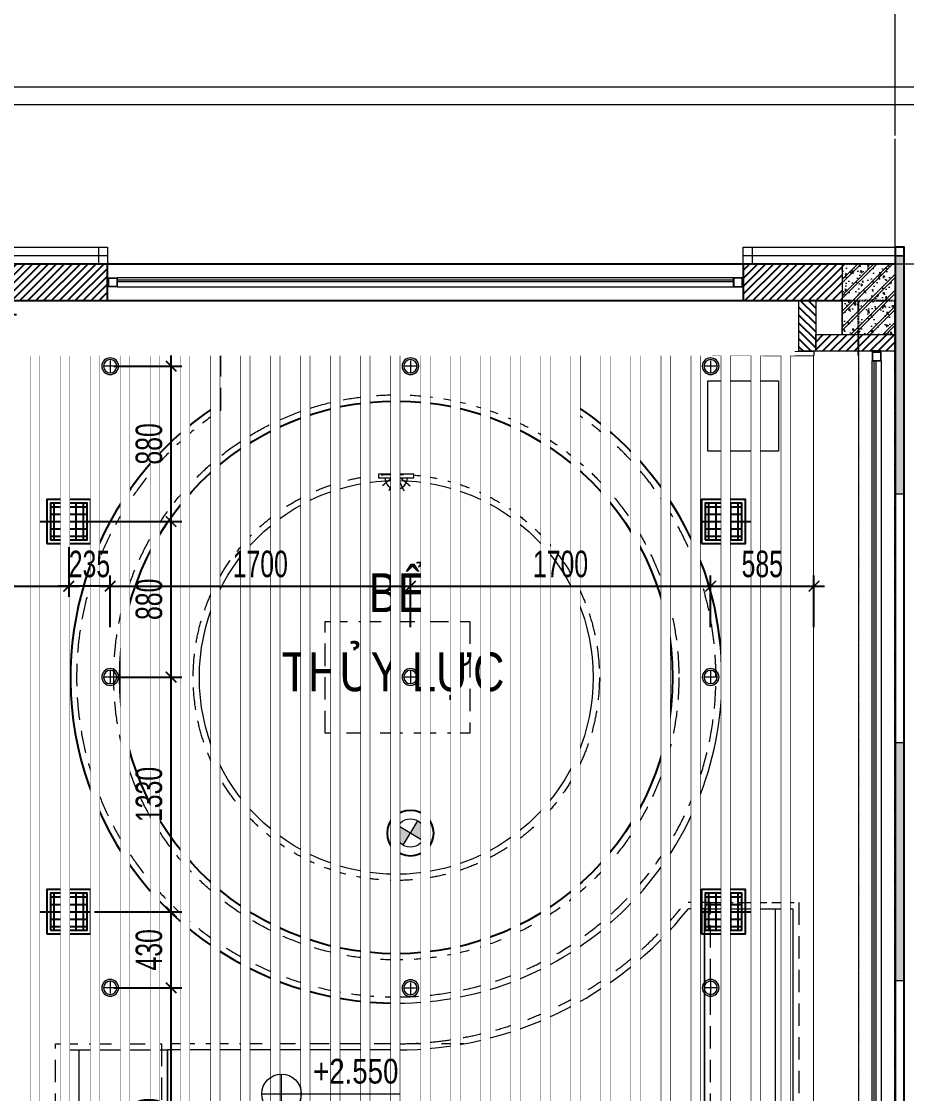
# Model space of a CAD drawing. Header units: millimetres. Extents: x -343543 to 400519, y -115663 to 104219.
# Drawn here: x -227802 to -222790, y 14701 to 20773 of the extents above; entities that cross this region are included whole.
import ezdxf
from ezdxf.enums import TextEntityAlignment as Align
from ezdxf.xclip import XClip

# ---------------------------------------------------------------- set-up
doc = ezdxf.new("R2010")
doc.units = ezdxf.units.MM
doc.header["$XCLIPFRAME"] = 0
for name, pattern in [('XREF MAT BANG TUONG XAY$0$01.Xref _MB T1$0$HIDDEN', [9.525, 6.35, -3.175]), ('XREF MAT BANG TUONG XAY$0$CENTER', [50.8, 31.75, -6.35, 6.35, -6.35]), ('XREF MAT BANG TUONG XAY$0$xref_IKIGAI_Cot$0$HIDDEN', [9.525, 6.35, -3.175])]:
    doc.linetypes.add(name, pattern=pattern)
doc.layers.get('0').update_dxf_attribs({"color": 231, "lineweight": 0})
doc.layers.get('DefPoints').update_dxf_attribs({"color": 191})
for name, color, linetype, lineweight in [('1-INNO-E-Emergency', 1, 'EME', 5), ('A-CLNG', 157, 'Continuous', 25), ('A-FLOR-PRTN', 161, 'Continuous', 9), ('A-OPEN', 20, 'Continuous', 9), ('A-PATT', 252, 'Continuous', 9), ('A-SYMBOLS', 10, 'Continuous', 13), ('fix lighting', 2, 'Continuous', 5), ('SME-E-LTG-DIM', 55, 'Continuous', 18), ('XREF MAT BANG TUONG XAY$0$$1$A-TEXT', 8, 'Continuous', 25), ('XREF MAT BANG TUONG XAY$0$01.Xref _MB T1$0$A-FINE', 8, 'Continuous', 25), ('XREF MAT BANG TUONG XAY$0$01.Xref _MB T1$0$A-FNSH', 8, 'Continuous', 9), ('XREF MAT BANG TUONG XAY$0$01.Xref _MB T1$0$A-FURN', 8, 'Continuous', 5), ('XREF MAT BANG TUONG XAY$0$01.Xref _MB T1$0$A-GLAZ', 8, 'Continuous', 13), ('XREF MAT BANG TUONG XAY$0$01.Xref _MB T1$0$A-HIDD', 8, 'XREF MAT BANG TUONG XAY$0$01.Xref _MB T1$0$HIDDEN', 9), ('XREF MAT BANG TUONG XAY$0$01.Xref _MB T1$0$A-LITE', 8, 'Continuous', 9), ('XREF MAT BANG TUONG XAY$0$01.Xref _MB T1$0$A-PATT', 8, 'Continuous', 9), ('XREF MAT BANG TUONG XAY$0$01.Xref _MB T1$0$A-RAIL', 8, 'Continuous', 9), ('XREF MAT BANG TUONG XAY$0$01.Xref _MB T1$0$A-TEXT', 8, 'Continuous', 25), ('XREF MAT BANG TUONG XAY$0$A-GRID', 8, 'XREF MAT BANG TUONG XAY$0$CENTER', 15), ('XREF MAT BANG TUONG XAY$0$A-WALL-INT', 8, 'Continuous', 9), ('XREF MAT BANG TUONG XAY$0$xref_IKIGAI_Cot$0$A-FNSH', 8, 'Continuous', 9), ('XREF MAT BANG TUONG XAY$0$xref_IKIGAI_Cot$0$A-PATT', 8, 'Continuous', 5)]:
    doc.layers.add(name, color=color, linetype=linetype, lineweight=lineweight)
doc.layers.add('fix lightting red', color=1, linetype='Continuous', lineweight=5, true_color=0xff0000)
for name, color, linetype in [('INNO-GIOTHAI', 20, 'Continuous'), ('XREF MAT BANG TUONG XAY$0$A-FURN', 8, 'Continuous'), ('XREF MAT BANG TUONG XAY$0$A-PATT', 8, 'Continuous'), ('XREF MAT BANG TUONG XAY$0$xref_IKIGAI_Cot$0$S-HIDD', 8, 'XREF MAT BANG TUONG XAY$0$xref_IKIGAI_Cot$0$HIDDEN')]:
    doc.layers.add(name, color=color, linetype=linetype)
doc.layers.add('INNO-GIOTUOI', color=40, linetype='Continuous', true_color=0xffbf00)
doc.styles.add('ROMANSssss', font='vntimeh.shx', dxfattribs={"width": 0.7})
doc.styles.add('SM-DIMTEXT', font='SME.shx', dxfattribs={"width": 0.7})
doc.styles.add('VTK _ Arial_2.5 mm', font='arial.ttf', dxfattribs={"width": 0.8, "height": 2.5})
doc.styles.add('XREF MAT BANG TUONG XAY$0$Arial', font='arial.ttf', dxfattribs={"width": 0.8})
doc.linetypes.add('EME', pattern='A,2463.214661,-165.6529,["E",ROMANSssss,S=300,R=360,X=0,Y=-153.361507],-321.423057,2528.257516', length=5478.548134)
doc.linetypes.add('ZIGZAG', pattern='A,0.00254,-5.08,[131,ltypeshp.shx,S=5.08,R=0,X=-5.08,Y=0],-10.16,[131,ltypeshp.shx,S=5.08,R=180,X=5.08,Y=0],-5.08', length=20.32254)
doc.dimstyles.new('SDIM-100', dxfattribs={"dimscale": 100, "dimtxt": 2, "dimasz": 0.6, "dimexe": 0.6, "dimexo": 0.2, "dimgap": 0.5, "dimtad": 1, "dimdec": 0, "dimzin": 12, "dimtxsty": 'SM-DIMTEXT', "dimblk": 'ARCHTICK', "dimblk1": 'ARCHTICK', "dimblk2": 'ARCHTICK', "dimcen": 0.12, "dimdle": 0.6, "dimclrd": 7, "dimclre": 8, "dimadec": 0, "dimazin": 3, "dimtfac": 2, "dimtix": 1, "dimtmove": 1, "dimatfit": 3, "dimfxl": 1, "dimtzin": 0, "dimarcsym": 1})

# ---------------------------------------------------------------- blocks, each defined once
blk = doc.blocks.new('*U247')
at = {"layer": 'XREF MAT BANG TUONG XAY$0$A-PATT'}
h = blk.add_hatch(dxfattribs=at)
h.set_pattern_fill('ANSI31', color=8, scale=10)
h.set_pattern_definition([(45, (35986.798, -11293.564), (-22.45064, 22.45064), [])])
h.paths.add_polyline_path([(-38.7, 47.5), (501.3, 47.5), (501.3, -162.5), (-38.7, -162.5)])
at = {"layer": 'XREF MAT BANG TUONG XAY$0$A-WALL-INT', "color": 8}
blk.add_lwpolyline([(-38.7, 47.5), (501.3, 47.5), (501.3, -162.5), (-38.7, -162.5)], close=True, dxfattribs=at)
blk = doc.blocks.new('*U248')
at = {"layer": 'XREF MAT BANG TUONG XAY$0$A-PATT'}
h = blk.add_hatch(dxfattribs=at)
h.set_pattern_fill('ANSI31', color=8, scale=10)
h.set_pattern_definition([(45, (36006.78, -11293.564), (-22.45064, 22.45064), [])])
h.paths.add_polyline_path([(-38.7, 47.5), (521.3, 47.5), (521.3, -162.5), (-38.7, -162.5)])
at = {"layer": 'XREF MAT BANG TUONG XAY$0$A-WALL-INT', "color": 8}
blk.add_lwpolyline([(-38.7, 47.5), (521.3, 47.5), (521.3, -162.5), (-38.7, -162.5)], close=True, dxfattribs=at)
blk = doc.blocks.new('*U249')
at = {"layer": 'XREF MAT BANG TUONG XAY$0$A-PATT'}
h = blk.add_hatch(dxfattribs=at)
h.set_pattern_fill('ANSI31', color=8, scale=10)
h.set_pattern_definition([(45, (35731.795, -11178.564), (-22.45064, 22.45064), [])])
h.paths.add_polyline_path([(-38.7, 47.5), (246.3, 47.5), (246.3, -47.5), (-38.7, -47.5)])
at = {"layer": 'XREF MAT BANG TUONG XAY$0$A-WALL-INT', "color": 8}
blk.add_lwpolyline([(-38.7, 47.5), (246.3, 47.5), (246.3, -47.5), (-38.7, -47.5)], close=True, dxfattribs=at)
blk = doc.blocks.new('*U250')
at = {"layer": 'XREF MAT BANG TUONG XAY$0$A-PATT'}
h = blk.add_hatch(dxfattribs=at)
h.set_pattern_fill('ANSI31', color=8, scale=10)
h.set_pattern_definition([(45, (35896.78, -11178.564), (-22.45064, 22.45064), [])])
h.paths.add_polyline_path([(-38.7, 47.5), (411.3, 47.5), (411.3, -47.5), (-38.7, -47.5)])
at = {"layer": 'XREF MAT BANG TUONG XAY$0$A-WALL-INT', "color": 8}
blk.add_lwpolyline([(-38.7, 47.5), (411.3, 47.5), (411.3, -47.5), (-38.7, -47.5)], close=True, dxfattribs=at)
blk = doc.blocks.new('XREF MAT BANG TUONG XAY$0$00.xref_IKIGAI_Truc')
at = {"layer": 'XREF MAT BANG TUONG XAY$0$A-GRID', "color": 8, "ltscale": 20}
for points in [[(40000, -3895), (40000, 22924.4)], [(-2907.5, 19400), (42750, 19400)]]:
    blk.add_lwpolyline(points, dxfattribs=at)
blk = doc.blocks.new('XREF MAT BANG TUONG XAY$0$01.Xref _MB T1$0$vach CNC trang tri')
at = {"layer": 'XREF MAT BANG TUONG XAY$0$01.Xref _MB T1$0$A-PATT'}
h = blk.add_hatch(color=8, dxfattribs=at)
h.dxf.hatch_style = 1
h.paths.add_polyline_path([(-50, 0), (0, 0), (0, 1350), (-50, 1350)])
at = {"layer": 'XREF MAT BANG TUONG XAY$0$01.Xref _MB T1$0$A-RAIL', "color": 8}
blk.add_lwpolyline([(-50, 0), (0, 0), (0, 1350), (-50, 1350)], close=True, dxfattribs=at)
blk = doc.blocks.new('XREF MAT BANG TUONG XAY$0$01.Xref _MB T1$0$A$Cfb76151b')
at = {"color": 8}
for points in [[(0, 0), (50, 0), (50, 50), (0, 50)], [(2, 2), (48, 2), (48, 48), (2, 48)]]:
    blk.add_lwpolyline(points, close=True, dxfattribs=at)
blk = doc.blocks.new('XREF MAT BANG TUONG XAY$0$01.Xref _MB T1$0$A$Cc763f58b')
at = {"layer": 'DefPoints', "color": 8}
blk.add_line((5, -50), (5, 0), dxfattribs=at)
at = {"layer": 'XREF MAT BANG TUONG XAY$0$01.Xref _MB T1$0$A-FNSH', "color": 8}
for centre, start, end in [((2.5, 2.3), 222.69033, 317.30967), ((2.5, -52.3), 42.69033, 137.30967)]:
    blk.add_arc(centre, 3.4, start, end, dxfattribs=at)
blk = doc.blocks.new('*U114')
at = {"layer": 'XREF MAT BANG TUONG XAY$0$01.Xref _MB T1$0$A-GLAZ'}
for p, q in [((8650, 20), (55, 20)), ((8650, 10), (55, 10))]:
    blk.add_line(p, q, dxfattribs=at)
at = {"layer": 'XREF MAT BANG TUONG XAY$0$01.Xref _MB T1$0$A-LITE', "color": 8}
blk.add_lwpolyline([(8650, 50), (55, 50), (55, 0), (8650, 0)], close=True, dxfattribs=at)
at = {"layer": 'XREF MAT BANG TUONG XAY$0$01.Xref _MB T1$0$A-FNSH', "color": 8, "xscale": -1, "rotation": 180}
blk.add_blockref('XREF MAT BANG TUONG XAY$0$01.Xref _MB T1$0$A$Cc763f58b', (8700, 0), dxfattribs=at)
at = {"layer": 'XREF MAT BANG TUONG XAY$0$01.Xref _MB T1$0$A-GLAZ', "color": 8, "xscale": -1}
blk.add_blockref('XREF MAT BANG TUONG XAY$0$01.Xref _MB T1$0$A$Cfb76151b', (8700, 0), dxfattribs=at)
blk = doc.blocks.new('*U111')
at = {"layer": 'XREF MAT BANG TUONG XAY$0$01.Xref _MB T1$0$A-GLAZ'}
for p, q in [((3545, 20), (55, 20)), ((3545, 10), (55, 10))]:
    blk.add_line(p, q, dxfattribs=at)
at = {"layer": 'XREF MAT BANG TUONG XAY$0$01.Xref _MB T1$0$A-LITE', "color": 8}
blk.add_lwpolyline([(3545, 50), (55, 50), (55, 0), (3545, 0)], close=True, dxfattribs=at)
at = {"layer": 'XREF MAT BANG TUONG XAY$0$01.Xref _MB T1$0$A-FNSH', "color": 8, "rotation": 180}
blk.add_blockref('XREF MAT BANG TUONG XAY$0$01.Xref _MB T1$0$A$Cc763f58b', (5, 0), dxfattribs=at)
at = {"layer": 'XREF MAT BANG TUONG XAY$0$01.Xref _MB T1$0$A-FNSH', "color": 8, "xscale": -1, "rotation": 180}
blk.add_blockref('XREF MAT BANG TUONG XAY$0$01.Xref _MB T1$0$A$Cc763f58b', (3595, 0), dxfattribs=at)
at = {"layer": 'XREF MAT BANG TUONG XAY$0$01.Xref _MB T1$0$A-GLAZ', "color": 8}
blk.add_blockref('XREF MAT BANG TUONG XAY$0$01.Xref _MB T1$0$A$Cfb76151b', (5, 0), dxfattribs=at)
at = {"layer": 'XREF MAT BANG TUONG XAY$0$01.Xref _MB T1$0$A-GLAZ', "color": 8, "xscale": -1}
blk.add_blockref('XREF MAT BANG TUONG XAY$0$01.Xref _MB T1$0$A$Cfb76151b', (3595, 0), dxfattribs=at)
blk = doc.blocks.new('XREF MAT BANG TUONG XAY$0$xref_IKIGAI_Cot')
at = {"layer": 'XREF MAT BANG TUONG XAY$0$xref_IKIGAI_Cot$0$A-PATT'}
h = blk.add_hatch(dxfattribs=at)
h.set_pattern_fill('BT-01', color=8, scale=15, angle=-179.99986, pattern_type=2)
h.set_pattern_definition([(230, (39920, 19220), (-107.59, 9.413), [11.25, -123.75]), (175, (39920, 19220), (20.813, -112.83), [9, -99]), (280.45, (39911.04, 19220.78), (-86.776, -103.416), [9.56, -105.17]), (226.184, (39920, 19190), (-160.086, 24.83), [16.875, -185.625]), (276.636, (39906.66, 19192.07), (-140.2, -146.12), [14.34, -157.757]), (171.184, (39920, 19190), (-140.2, -146.12), [13.5, -148.5]), (201, (39905, 19197.5), (-89.536, 60.393), [11.25, -123.75]), (146, (39905, 19197.5), (-36.497, -108.773), [9, -99]), (251.45, (39897.54, 19202.53), (-126.033, -48.38), [9.56, -105.17]), (217.5, (39920, 19219.997), (-1.824, -49.934), [0, -97.8, 0, -100.5, 0, -99.375]), (187.5, (39920, 19220), (-39.46, -59.162), [0, -57.3, 0, -95.55, 0, -37.875]), (147.5, (39953.45, 19219.997), (-80.0734, 3.383), [0, -37.5, 0, -117, 0, -155.25]), (137.5, (39968.45, 19220), (-87.478, -15.016), [0, -48.75, 0, -77.7, 0, -110.25]), (225, (39920, 19220), (45.078, -45.078), []), (225, (39920, 19201.62), (45.078, -45.078), [])])
h.paths.add_polyline_path([(40000, 19400), (39700, 19400), (39700, 19000), (40000, 19000)])
at = {"layer": 'XREF MAT BANG TUONG XAY$0$A-GRID', "color": 8, "ltscale": 20}
for points in [[(40000, -3895), (40000, 22924.4)], [(-2907.5, 19400), (42750, 19400)]]:
    blk.add_lwpolyline(points, dxfattribs=at)
at = {"layer": 'XREF MAT BANG TUONG XAY$0$xref_IKIGAI_Cot$0$A-FNSH', "color": 8}
blk.add_lwpolyline([(40000, 19400), (39700, 19400), (39700, 19000), (40000, 19000)], close=True, dxfattribs=at)
at = {"layer": 'XREF MAT BANG TUONG XAY$0$xref_IKIGAI_Cot$0$S-HIDD', "color": 8}
for points in [[(31395, 19400), (40000, 19400), (40000, 19190), (31395, 19190)], [(40000, 19190), (39790, 19190), (39790, 3000), (40000, 3000)]]:
    blk.add_lwpolyline(points, close=True, dxfattribs=at)
blk = doc.blocks.new('01.Xref _MB T1')
at = {"color": 8}
for p, q in [((36146.75565, 18589.90676), (36146.75565, 18906.03632)), ((38216.75565, 18580.75092), (38216.75565, 18904.05376))]:
    blk.add_line(p, q, dxfattribs=at)
for points in [[(35490.0003, 19494.99888), (35540.0003, 19494.99888), (35540.0003, 19399.99974), (35490.0003, 19399.99974)], [(39140.0003, 19494.99932), (39190.0003, 19494.99932), (39190.0003, 19400.00017), (39140.0003, 19400.00017)], [(39999.98286, 2999.99997), (40000.00012, 19400), (-0.00011, 19399.99891), (0.00011, 2999.99997), (8394.99073, 2999.9999), (8394.99073, -99.99996), (31605.0109, -99.99952), (31605.0109, 3000.00035)], [(39550.00013, 18999.99396), (39700.00022, 18999.99396), (39700.00022, 19189.99901), (39550.00013, 19189.99901)], [(34930.00011, 18907.20169), (39540.00011, 18902.78641), (39540.00011, 10450), (38084.99904, 10450), (38084.99904, 10200), (36484.99904, 10200), (36484.99904, 10450), (34930.00011, 10450)], [(36460.00014, 10449.99962), (36459.90202, 10824.96238), (36720.02483, 10825.03045), (36720.02483, 10225.00011), (37849.99991, 10225.00011), (37849.99991, 10825.00851), (38110.00023, 10825.00851), (38110.00023, 10450), (39540.00011, 10450), (39540.00011, 18876.83588), (34930.00011, 18907.20169), (34930.00011, 10450)]]:
    blk.add_lwpolyline(points, close=True, dxfattribs=at)
blk.add_lwpolyline([(34650.00011, 15899.99915), (31605.00022, 15900.00022), (31605.00022, 19187.99989), (34600.00955, 19190.00266), (34600.00955, 19100.00025), (35000.00022, 19100), (35000.00022, 19190.00241), (39700.00022, 19190.00241), (39699.99997, 18999.99692), (39789.99986, 18999.99692), (39790.00011, 10200), (34650.00011, 10200), (34650.00011, 15899.99915)], dxfattribs=at)
blk.add_arc((37175.00011, 17057.99999), 1845, 269.994080607, 0, dxfattribs=at)
at = {"layer": 'XREF MAT BANG TUONG XAY$0$01.Xref _MB T1$0$A-FINE', "color": 8}
blk.add_lwpolyline([(39140.00029, 19189.99893), (35540.00029, 19189.99893), (35540.00029, 19399.99893), (39140.00029, 19399.99893)], close=True, dxfattribs=at)
blk.add_circle((37175.00011, 17057.99999), 1565, dxfattribs=at)
for start, end in [(123.870250506, 269.994080607), (0, 55.622901836)]:
    blk.add_arc((37175.00011, 17057.99999), 1845, start, end, dxfattribs=at)
at = {"layer": 'XREF MAT BANG TUONG XAY$0$01.Xref _MB T1$0$A-FNSH', "color": 8}
for points in [[(31714.99073, 1999.99999), (41000, 1999.99998), (41000.00012, 20399.99968), (25516.68715, 20400.0078)], [(40900, 9194.99984), (40900.00012, 20299.99973), (25616.68709, 20300.00774), (25616.68709, 19495)]]:
    blk.add_lwpolyline(points, dxfattribs=at)
at = {"layer": 'XREF MAT BANG TUONG XAY$0$01.Xref _MB T1$0$A-FURN', "color": 8}
blk.add_lwpolyline([(39340.00011, 18338.11857), (38940.00011, 18338.11857), (38940.00011, 18738.11857), (39340.00011, 18738.11857)], close=True, dxfattribs=at)
for points in [[(38920.00011, 15748), (39420.00011, 15748), (39420.00011, 10799.83247), (37734.99904, 10800), (36834.99903, 10800), (35280.00011, 10800), (35280.00011, 14948), (35880.00011, 14948)], [(39320.00011, 15748), (39320.00011, 10799.92121), (35380.00011, 10800.07879), (35380.00011, 14948)], [(37175.20395, 14948), (35880.00021, 14948), (35880.0001, 10800), (38920.00002, 10800), (38920.00011, 15748), (38829.08597, 15748)], [(38920.00011, 15748), (38920.00011, 10799.83247), (35880.00011, 10800), (35880.00011, 14948)]]:
    blk.add_lwpolyline(points, dxfattribs=at)
blk.add_circle((37175.00011, 17057.99999), 1115, dxfattribs=at)
blk.add_arc((37175.00011, 17057.99999), 2110, 269.994080607, 321.621542656, dxfattribs=at)
at = {"layer": 'XREF MAT BANG TUONG XAY$0$01.Xref _MB T1$0$A-HIDD', "color": 8, "ltscale": 20}
for p, q in [((36181.75565, 18571.131), (36181.75565, 18906.0028)), ((38181.75565, 18562.17528), (38181.75565, 18904.08728)), ((38955.00011, 15783), (39420.00011, 15783))]:
    blk.add_line(p, q, dxfattribs=at)
blk.add_lwpolyline([(37591.75565, 17374.65768), (37591.75565, 16741.3423), (36771.75565, 16741.3423), (36771.75565, 17374.65768)], close=True, dxfattribs=at)
for points in [[(38920.00011, 15783), (39455.00011, 15783), (39455.00011, 10764.82899), (37734.99556, 10765), (36834.99903, 10765), (35245.00011, 10765), (35245.00011, 14983), (35845.00021, 14983)], [(37557.72069, 14983), (35845.00021, 14983), (35845.0001, 10765), (38955.00001, 10765), (38955.00011, 15783), (38812.07067, 15783)]]:
    blk.add_lwpolyline(points, dxfattribs=at)
for radius in [1600, 1150]:
    blk.add_circle((37175.00011, 17057.99999), radius, dxfattribs=at)
for radius, start, end in [(1810, 123.28156341, 269.994080607), (1810, 0, 56.205314719), (1810, 269.994080607, 0), (2075, 269.994080607, 322.087464487)]:
    blk.add_arc((37175.00011, 17057.99999), radius, start, end, dxfattribs=at)
at = {"layer": 'XREF MAT BANG TUONG XAY$0$01.Xref _MB T1$0$A-RAIL', "color": 8}
for points in [[(35540.00029, 19494.99888), (35540.00029, 19444.99888), (34040.00029, 19444.99932), (34040.00029, 19494.99932)], [(40050.00034, 19494.99899), (40050.00034, 19444.99899), (39140.00029, 19444.99943), (39140.00029, 19494.99943)]]:
    blk.add_lwpolyline(points, close=True, dxfattribs=at)
at = {"layer": 'XREF MAT BANG TUONG XAY$0$01.Xref _MB T1$0$A-TEXT', "color": 8}
blk.add_lwpolyline([(40000.00007, 9800), (40050.00008, 9800), (40050.00034, 19494.9993), (40000.00033, 19494.9993)], close=True, dxfattribs=at)
at = {"color": 8}
blk.add_blockref('XREF MAT BANG TUONG XAY$0$00.xref_IKIGAI_Truc', (0.00011, 0), dxfattribs=at)
ref = blk.add_blockref('XREF MAT BANG TUONG XAY$0$xref_IKIGAI_Cot', (-0.00927, -0.00001), dxfattribs=at)
XClip(ref).set_block_clipping_path([(-1610.3425959283, -2225.6693134198), (41829.1295208634, 21555.8819575264)])
at = {"layer": 'XREF MAT BANG TUONG XAY$0$01.Xref _MB T1$0$A-TEXT', "color": 8, "xscale": -1}
for p in [(40000.00034, 18094.99899), (40000.00033, 15340.14993)]:
    blk.add_blockref('XREF MAT BANG TUONG XAY$0$01.Xref _MB T1$0$vach CNC trang tri', p, dxfattribs=at)
at = {"layer": 'XREF MAT BANG TUONG XAY$0$01.Xref _MB T1$0$A-TEXT', "color": 8, "rotation": 180}
blk.add_blockref('*U111', (39139.99186, 19319.99893), dxfattribs=at)
at = {"layer": 'XREF MAT BANG TUONG XAY$0$01.Xref _MB T1$0$A-TEXT', "color": 8, "xscale": -1, "rotation": 270}
blk.add_blockref('*U114', (39870.00012, 10200), dxfattribs=at)
at = {"layer": 'XREF MAT BANG TUONG XAY$0$A-FURN', "color": 8}
for name, p in [('*U247', (35038.68988, 19352.49901)), ('*U248', (39178.69861, 19352.49902))]:
    blk.add_blockref(name, p, dxfattribs=at)
for name, p, rotation in [('*U249', (39502.50013, 19151.3007), 270), ('*U250', (39961.29242, 18952.49404), 180)]:
    blk.add_blockref(name, p, dxfattribs=dict(at, rotation=rotation))
at = {"layer": 'XREF MAT BANG TUONG XAY$0$$1$A-TEXT', "color": 8, "style": 'XREF MAT BANG TUONG XAY$0$Arial', "width": 0.8}
for s, p in [('BỂ', (37018.62559, 17427.71608)), ('THỦY LỰC', (36525.55869, 16979.37282))]:
    blk.add_text(s, height=220, dxfattribs=at).set_placement(p)
blk = doc.blocks.new('LT14')
blk.add_lwpolyline([(20, -100), (20, 100), (0, 100), (0, -100)], close=True)
for points in [[(20, 23.9), (65.5, 78.2)], [(20, 9.1), (92.8, 42.3)], [(20, 0), (102, 0)], [(20, -9.1), (92.8, -42.3)], [(20, -23.9), (65.5, -78.2)]]:
    blk.add_lwpolyline(points)
blk.add_arc((20, 0), 63.8, 270, 90)
blk = doc.blocks.new('DenSanTuongT1Ikigai')
at = {"layer": 'fix lightting red', "rotation": 270}
blk.add_blockref('LT14', (37175, 18208), dxfattribs=at)
blk = doc.blocks.new('*U613')
blk.add_lwpolyline([(-50, 8513.5), (0, 8513.5), (0, -141.5), (-50, -141.5)], close=True)
blk.add_wipeout([(-50, 8513.5), (0, 8513.5), (0, -141.5), (-50, -141.5)])
blk = doc.blocks.new('*U614')
blk.add_lwpolyline([(-50, 7913.6), (0, 7913.6), (0, -141.5), (-50, -141.5)], close=True)
blk.add_wipeout([(-50, 7913.6), (0, 7913.6), (0, -141.5), (-50, -141.5)])
blk = doc.blocks.new('*U622')
blk.add_lwpolyline([(-50, 7913.6), (0, 7913.6), (0, -741.4), (-50, -741.4)], close=True)
blk.add_wipeout([(-50, 7913.6), (0, 7913.6), (0, -741.4), (-50, -741.4)])
blk = doc.blocks.new('*U623')
blk.add_lwpolyline([(-50, 7913.6), (0, 7913.6), (0, -741.4), (-50, -741.4)], close=True)
blk.add_wipeout([(-50, 7913.6), (0, 7913.6), (0, -741.4), (-50, -741.4)])
blk = doc.blocks.new('*U615')
blk.add_lwpolyline([(-50, 7913.6), (0, 7913.6), (0, -741.4), (-50, -741.4)], close=True)
blk.add_wipeout([(-50, 7913.6), (0, 7913.6), (0, -741.4), (-50, -741.4)])
blk = doc.blocks.new('*U618')
blk.add_lwpolyline([(-50, 7913.6), (0, 7913.6), (0, -741.4), (-50, -741.4)], close=True)
blk.add_wipeout([(-50, 7913.6), (0, 7913.6), (0, -741.4), (-50, -741.4)])
blk = doc.blocks.new('*U616')
blk.add_lwpolyline([(-50, 7913.6), (0, 7913.6), (0, -741.4), (-50, -741.4)], close=True)
blk.add_wipeout([(-50, 7913.6), (0, 7913.6), (0, -741.4), (-50, -741.4)])
blk = doc.blocks.new('nnnndgnb')
at = {"layer": 'A-PATT'}
for name, p in [('*U613', (-680, -1081.6)), ('*U613', (-510, -1081.6)), ('*U613', (-340, -1081.6)), ('*U613', (-170, -1081.6)), ('*U613', (0, -1081.6)), ('*U613', (170, -1081.6)), ('*U613', (340, -1081.6)), ('*U613', (510, -1081.6)), ('*U614', (680, -481.7)), ('*U614', (850, -481.7)), ('*U622', (1020, -481.7)), ('*U623', (1190, -481.7)), ('*U623', (1360, -481.7)), ('*U623', (1530, -481.7)), ('*U623', (1700, -481.7)), ('*U623', (1870, -481.7)), ('*U614', (2040, -481.7)), ('*U614', (2210, -481.7)), ('*U615', (2380, -481.7)), ('*U618', (2550, -481.7)), ('*U618', (2720, -481.7)), ('*U618', (2890, -481.7)), ('*U618', (3060, -481.7)), ('*U618', (3230, -481.7)), ('*U618', (3400, -481.7)), ('*U616', (3570, -481.7))]:
    blk.add_blockref(name, p, dxfattribs=at)
blk.add_wipeout([(-1115, -1223), (-865, -1223), (-865, 7431.9), (-1115, 7431.9)])
blk.add_wipeout([(-755, 7716.9), (3650, 7716.5), (3650, 7627), (4099.9, 7627), (4100.3, 7717), (7045, 7717), (7045, 7431.9), (-755, 7431.9)])
blk = doc.blocks.new('_ArchTick')
at = {"color": 0, "linetype": 'ByBlock', "const_width": 0.15}
blk.add_lwpolyline([(-0.5, -0.5), (0.5, 0.5)], dxfattribs=at)
blk = doc.blocks.new('*D1281')
at = {"layer": 'DefPoints', "color": 0, "transparency": 16777216}
for p in [(-227533.9, 17816.1), (-227533.9, 17574.4), (-228829, 17322.8)]:
    blk.add_point(p, dxfattribs=at)
at = {"layer": 'SME-E-LTG-DIM', "color": 8, "lineweight": -2, "transparency": 16777216}
for p, q in [((-227533.9, 17796.1), (-227533.9, 17514.4)), ((-228829, 17342.8), (-228829, 17634.4))]:
    blk.add_line(p, q, dxfattribs=at)
at = {"layer": 'SME-E-LTG-DIM', "color": 7, "lineweight": -2, "transparency": 16777216}
blk.add_line((-228889, 17574.4), (-227473.9, 17574.4), dxfattribs=at)
at = {"layer": 'SME-E-LTG-DIM', "color": 7, "lineweight": -2, "transparency": 16777216, "xscale": 60, "yscale": 60, "zscale": 60, "rotation": 180}
blk.add_blockref('_ArchTick', (-228829, 17574.4), dxfattribs=at)
at = {"layer": 'SME-E-LTG-DIM', "color": 7, "lineweight": -2, "transparency": 16777216, "xscale": 60, "yscale": 60, "zscale": 60}
blk.add_blockref('_ArchTick', (-227533.9, 17574.4), dxfattribs=at)
at = {"layer": 'SME-E-LTG-DIM', "color": 0, "transparency": 16777216, "insert": (-228181.5, 17699.4), "char_height": 150, "attachment_point": 5, "style": 'SM-DIMTEXT'}
blk.add_mtext('1295', dxfattribs=at)
blk = doc.blocks.new('*D1282')
at = {"layer": 'DefPoints', "color": 0, "transparency": 16777216}
for p in [(-225599, 17574.4), (-227299, 17322.8), (-225599, 17322.8)]:
    blk.add_point(p, dxfattribs=at)
at = {"layer": 'SME-E-LTG-DIM', "color": 8, "lineweight": -2, "transparency": 16777216}
for p, q in [((-227299, 17342.8), (-227299, 17634.4)), ((-225599, 17342.8), (-225599, 17634.4))]:
    blk.add_line(p, q, dxfattribs=at)
at = {"layer": 'SME-E-LTG-DIM', "color": 7, "lineweight": -2, "transparency": 16777216}
blk.add_line((-227359, 17574.4), (-225539, 17574.4), dxfattribs=at)
at = {"layer": 'SME-E-LTG-DIM', "color": 7, "lineweight": -2, "transparency": 16777216, "xscale": 60, "yscale": 60, "zscale": 60, "rotation": 180}
blk.add_blockref('_ArchTick', (-227299, 17574.4), dxfattribs=at)
at = {"layer": 'SME-E-LTG-DIM', "color": 7, "lineweight": -2, "transparency": 16777216, "xscale": 60, "yscale": 60, "zscale": 60}
blk.add_blockref('_ArchTick', (-225599, 17574.4), dxfattribs=at)
at = {"layer": 'SME-E-LTG-DIM', "color": 0, "transparency": 16777216, "insert": (-226449, 17699.4), "char_height": 150, "attachment_point": 5, "style": 'SM-DIMTEXT'}
blk.add_mtext('1700', dxfattribs=at)
blk = doc.blocks.new('*D1283')
at = {"layer": 'DefPoints', "color": 0, "transparency": 16777216}
for p in [(-223899, 17574.4), (-225599, 17322.8), (-223899, 17322.8)]:
    blk.add_point(p, dxfattribs=at)
at = {"layer": 'SME-E-LTG-DIM', "color": 8, "lineweight": -2, "transparency": 16777216}
for p, q in [((-225599, 17342.8), (-225599, 17634.4)), ((-223899, 17342.8), (-223899, 17634.4))]:
    blk.add_line(p, q, dxfattribs=at)
at = {"layer": 'SME-E-LTG-DIM', "color": 7, "lineweight": -2, "transparency": 16777216}
blk.add_line((-225659, 17574.4), (-223839, 17574.4), dxfattribs=at)
at = {"layer": 'SME-E-LTG-DIM', "color": 7, "lineweight": -2, "transparency": 16777216, "xscale": 60, "yscale": 60, "zscale": 60, "rotation": 180}
blk.add_blockref('_ArchTick', (-225599, 17574.4), dxfattribs=at)
at = {"layer": 'SME-E-LTG-DIM', "color": 7, "lineweight": -2, "transparency": 16777216, "xscale": 60, "yscale": 60, "zscale": 60}
blk.add_blockref('_ArchTick', (-223899, 17574.4), dxfattribs=at)
at = {"layer": 'SME-E-LTG-DIM', "color": 0, "transparency": 16777216, "insert": (-224749, 17699.4), "char_height": 150, "attachment_point": 5, "style": 'SM-DIMTEXT'}
blk.add_mtext('1700', dxfattribs=at)
blk = doc.blocks.new('*D1284')
at = {"layer": 'DefPoints', "color": 0, "transparency": 16777216}
for p in [(-223314, 17574.4), (-223899, 17322.8), (-223314, 17322.8)]:
    blk.add_point(p, dxfattribs=at)
at = {"layer": 'SME-E-LTG-DIM', "color": 8, "lineweight": -2, "transparency": 16777216}
for p, q in [((-223899, 17342.8), (-223899, 17634.4)), ((-223314, 17342.8), (-223314, 17634.4))]:
    blk.add_line(p, q, dxfattribs=at)
at = {"layer": 'SME-E-LTG-DIM', "color": 7, "lineweight": -2, "transparency": 16777216}
blk.add_line((-223959, 17574.4), (-223254, 17574.4), dxfattribs=at)
at = {"layer": 'SME-E-LTG-DIM', "color": 7, "lineweight": -2, "transparency": 16777216, "xscale": 60, "yscale": 60, "zscale": 60, "rotation": 180}
blk.add_blockref('_ArchTick', (-223899, 17574.4), dxfattribs=at)
at = {"layer": 'SME-E-LTG-DIM', "color": 7, "lineweight": -2, "transparency": 16777216, "xscale": 60, "yscale": 60, "zscale": 60}
blk.add_blockref('_ArchTick', (-223314, 17574.4), dxfattribs=at)
at = {"layer": 'SME-E-LTG-DIM', "color": 0, "transparency": 16777216, "insert": (-223606.5, 17699.4), "char_height": 150, "attachment_point": 5, "style": 'SM-DIMTEXT'}
blk.add_mtext('585', dxfattribs=at)
blk = doc.blocks.new('*D1285')
at = {"layer": 'DefPoints', "color": 0, "transparency": 16777216}
for p in [(-227533.9, 17816.1), (-227533.9, 17574.4), (-227299, 17322.8)]:
    blk.add_point(p, dxfattribs=at)
at = {"layer": 'SME-E-LTG-DIM', "color": 8, "lineweight": -2, "transparency": 16777216}
for p, q in [((-227533.9, 17796.1), (-227533.9, 17514.4)), ((-227299, 17342.8), (-227299, 17634.4))]:
    blk.add_line(p, q, dxfattribs=at)
at = {"layer": 'SME-E-LTG-DIM', "color": 7, "lineweight": -2, "transparency": 16777216}
for p, q in [((-227533.9, 17574.4), (-227593.9, 17574.4)), ((-227299, 17574.4), (-227533.9, 17574.4)), ((-227299, 17574.4), (-227239, 17574.4))]:
    blk.add_line(p, q, dxfattribs=at)
at = {"layer": 'SME-E-LTG-DIM', "color": 7, "lineweight": -2, "transparency": 16777216, "xscale": 60, "yscale": 60, "zscale": 60}
blk.add_blockref('_ArchTick', (-227533.9, 17574.4), dxfattribs=at)
at = {"layer": 'SME-E-LTG-DIM', "color": 7, "lineweight": -2, "transparency": 16777216, "xscale": 60, "yscale": 60, "zscale": 60, "rotation": 180}
blk.add_blockref('_ArchTick', (-227299, 17574.4), dxfattribs=at)
at = {"layer": 'SME-E-LTG-DIM', "color": 0, "transparency": 16777216, "insert": (-227416.5, 17699.4), "char_height": 150, "attachment_point": 5, "style": 'SM-DIMTEXT'}
blk.add_mtext('235', dxfattribs=at)
blk = doc.blocks.new('*D1290')
at = {"layer": 'DefPoints', "color": 0, "transparency": 16777216}
for p in [(-227299, 15300), (-226954, 15300), (-227407.9, 13740.3)]:
    blk.add_point(p, dxfattribs=at)
at = {"layer": 'SME-E-LTG-DIM', "color": 8, "lineweight": -2, "transparency": 16777216}
for p, q in [((-227279, 15300), (-226894, 15300)), ((-227387.9, 13740.3), (-226894, 13740.3))]:
    blk.add_line(p, q, dxfattribs=at)
at = {"layer": 'SME-E-LTG-DIM', "color": 7, "lineweight": -2, "transparency": 16777216}
blk.add_line((-226954, 13680.3), (-226954, 15360), dxfattribs=at)
at = {"layer": 'SME-E-LTG-DIM', "color": 7, "lineweight": -2, "transparency": 16777216, "xscale": 60, "yscale": 60, "zscale": 60}
for p, rotation in [((-226954, 15300), 90), ((-226954, 13740.3), 270)]:
    blk.add_blockref('_ArchTick', p, dxfattribs=dict(at, rotation=rotation))
at = {"layer": 'SME-E-LTG-DIM', "color": 0, "transparency": 16777216, "insert": (-227079, 14520.2), "char_height": 150, "attachment_point": 5, "rotation": 90, "style": 'SM-DIMTEXT'}
blk.add_mtext('1560', dxfattribs=at)
blk = doc.blocks.new('*D1291')
at = {"layer": 'DefPoints', "color": 0, "transparency": 16777216}
for p in [(-227407.9, 15730.1), (-226954, 15730.1), (-227299, 15300)]:
    blk.add_point(p, dxfattribs=at)
at = {"layer": 'SME-E-LTG-DIM', "color": 7, "lineweight": -2, "transparency": 16777216}
blk.add_line((-226954, 15240), (-226954, 15790.1), dxfattribs=at)
at = {"layer": 'SME-E-LTG-DIM', "color": 8, "lineweight": -2, "transparency": 16777216}
for p, q in [((-227387.9, 15730.1), (-226894, 15730.1)), ((-227279, 15300), (-226894, 15300))]:
    blk.add_line(p, q, dxfattribs=at)
at = {"layer": 'SME-E-LTG-DIM', "color": 7, "lineweight": -2, "transparency": 16777216, "xscale": 60, "yscale": 60, "zscale": 60}
for p, rotation in [((-226954, 15730.1), 90), ((-226954, 15300), 270)]:
    blk.add_blockref('_ArchTick', p, dxfattribs=dict(at, rotation=rotation))
at = {"layer": 'SME-E-LTG-DIM', "color": 0, "transparency": 16777216, "insert": (-227079, 15515.1), "char_height": 150, "attachment_point": 5, "rotation": 90, "style": 'SM-DIMTEXT'}
blk.add_mtext('430', dxfattribs=at)
blk = doc.blocks.new('*D1292')
at = {"layer": 'DefPoints', "color": 0, "transparency": 16777216}
for p in [(-227279, 17060), (-226954, 17060), (-227407.9, 15730.1)]:
    blk.add_point(p, dxfattribs=at)
at = {"layer": 'SME-E-LTG-DIM', "color": 7, "lineweight": -2, "transparency": 16777216}
blk.add_line((-226954, 15670.1), (-226954, 17120), dxfattribs=at)
at = {"layer": 'SME-E-LTG-DIM', "color": 8, "lineweight": -2, "transparency": 16777216}
for p, q in [((-227259, 17060), (-226894, 17060)), ((-227387.9, 15730.1), (-226894, 15730.1))]:
    blk.add_line(p, q, dxfattribs=at)
at = {"layer": 'SME-E-LTG-DIM', "color": 7, "lineweight": -2, "transparency": 16777216, "xscale": 60, "yscale": 60, "zscale": 60}
for p, rotation in [((-226954, 17060), 90), ((-226954, 15730.1), 270)]:
    blk.add_blockref('_ArchTick', p, dxfattribs=dict(at, rotation=rotation))
at = {"layer": 'SME-E-LTG-DIM', "color": 0, "transparency": 16777216, "insert": (-227079, 16395.1), "char_height": 150, "attachment_point": 5, "rotation": 90, "style": 'SM-DIMTEXT'}
blk.add_mtext('1330', dxfattribs=at)
blk = doc.blocks.new('*D1293')
at = {"layer": 'DefPoints', "color": 0, "transparency": 16777216}
for p in [(-227428.7, 17940.1), (-226954, 17940.1), (-227279, 17060)]:
    blk.add_point(p, dxfattribs=at)
at = {"layer": 'SME-E-LTG-DIM', "color": 7, "lineweight": -2, "transparency": 16777216}
blk.add_line((-226954, 17000), (-226954, 18000.1), dxfattribs=at)
at = {"layer": 'SME-E-LTG-DIM', "color": 8, "lineweight": -2, "transparency": 16777216}
for p, q in [((-227408.7, 17940.1), (-226894, 17940.1)), ((-227259, 17060), (-226894, 17060))]:
    blk.add_line(p, q, dxfattribs=at)
at = {"layer": 'SME-E-LTG-DIM', "color": 7, "lineweight": -2, "transparency": 16777216, "xscale": 60, "yscale": 60, "zscale": 60}
for p, rotation in [((-226954, 17940.1), 90), ((-226954, 17060), 270)]:
    blk.add_blockref('_ArchTick', p, dxfattribs=dict(at, rotation=rotation))
at = {"layer": 'SME-E-LTG-DIM', "color": 0, "transparency": 16777216, "insert": (-227079, 17500.1), "char_height": 150, "attachment_point": 5, "rotation": 90, "style": 'SM-DIMTEXT'}
blk.add_mtext('880', dxfattribs=at)
blk = doc.blocks.new('*D1294')
at = {"layer": 'DefPoints', "color": 0, "transparency": 16777216}
for p in [(-227299, 18820), (-226954, 18820), (-227428.7, 17940.1)]:
    blk.add_point(p, dxfattribs=at)
at = {"layer": 'SME-E-LTG-DIM', "color": 7, "lineweight": -2, "transparency": 16777216}
blk.add_line((-226954, 17880.1), (-226954, 18880), dxfattribs=at)
at = {"layer": 'SME-E-LTG-DIM', "color": 8, "lineweight": -2, "transparency": 16777216}
for p, q in [((-227279, 18820), (-226894, 18820)), ((-227408.7, 17940.1), (-226894, 17940.1))]:
    blk.add_line(p, q, dxfattribs=at)
at = {"layer": 'SME-E-LTG-DIM', "color": 7, "lineweight": -2, "transparency": 16777216, "xscale": 60, "yscale": 60, "zscale": 60}
for p, rotation in [((-226954, 18820), 90), ((-226954, 17940.1), 270)]:
    blk.add_blockref('_ArchTick', p, dxfattribs=dict(at, rotation=rotation))
at = {"layer": 'SME-E-LTG-DIM', "color": 0, "transparency": 16777216, "insert": (-227079, 18380.1), "char_height": 150, "attachment_point": 5, "rotation": 90, "style": 'SM-DIMTEXT'}
blk.add_mtext('880', dxfattribs=at)
blk = doc.blocks.new('Den downligh su co')
at = {"layer": '1-INNO-E-Emergency'}
h = blk.add_hatch(color=1, dxfattribs=at)
h.dxf.hatch_style = 1
h.paths.add_polyline_path([(-51.3, 51.3), (0, 0), (51.3, 51.3, 0.414214)])
h.paths.add_polyline_path([(0, 0), (-51.3, -51.3, 0.414214), (51.3, -51.3)])
at = {"layer": '1-INNO-E-Emergency', "color": 1}
for points in [[(-51.3, 51.3), (51.3, -51.3)], [(-51.3, -51.3), (51.3, 51.3)]]:
    blk.add_lwpolyline(points, dxfattribs=at)
blk.add_circle((0, 0), 72.5, dxfattribs=at)
at = {"layer": 'DefPoints', "ltscale": 5}
blk.add_circle((0, 0), 117.2, dxfattribs=at)
blk = doc.blocks.new('Exit su co')
at = {"layer": '1-INNO-E-Emergency', "xscale": 1.11227586206897, "yscale": 1.11227586206897, "zscale": 1.11227586206897, "rotation": 104.2273817828765}
blk.add_blockref('Den downligh su co', (37255, 16179), dxfattribs=at)
blk = doc.blocks.new('CUA GIO HOI')
at = {"linetype": 'Continuous'}
for p, q in [((104.2, 83.3), (-104.2, 83.3)), ((-83.3, 104.2), (-83.3, -104.2)), ((-41.7, 104.2), (-41.7, -104.2)), ((0, 104.2), (0, -104.2)), ((41.7, 104.2), (41.7, -104.2)), ((83.3, 104.2), (83.3, -104.2)), ((104.2, 41.7), (-104.2, 41.7)), ((104.2, 0), (-104.2, 0)), ((104.2, -41.7), (-104.2, -41.7)), ((104.2, -83.3), (-104.2, -83.3))]:
    blk.add_line(p, q, dxfattribs=at)
at = {"flags": 128}
for points in [[(125, 125), (-125, 125), (-125, -125), (125, -125)], [(104.2, 104.2), (-104.2, 104.2), (-104.2, -104.2), (104.2, -104.2)]]:
    blk.add_lwpolyline(points, close=True, dxfattribs=at)
for points in [[(0, 166.7), (0, -166.7)], [(166.7, 0), (-166.7, 0)]]:
    blk.add_lwpolyline(points, dxfattribs=at)
blk = doc.blocks.new('LT8A')
at = {"layer": 'A-PATT', "true_color": 0xd6d6d6}
h = blk.add_hatch(dxfattribs=at)
h.set_pattern_fill('_USER', color=254, scale=340, double=1, pattern_type=0)
h.set_pattern_definition([(0, (-1255, -18820), (0, 340), []), (90, (-1255, -18820), (-340, 2e-14), [])])
edge = h.paths.add_edge_path(flags=17)
edge.add_arc((0, 0), 37.5, 0, 360)
edge = h.paths.add_edge_path()
edge.add_arc((0, 0), 47.5, 0, 360)
at = {"layer": 'A-PATT'}
h = blk.add_hatch(color=256, dxfattribs=at)
h.dxf.hatch_style = 1
edge = h.paths.add_edge_path(flags=17)
edge.add_arc((0, 0), 37.5, 0, 360)
edge = h.paths.add_edge_path()
edge.add_arc((0, 0), 47.5, 0, 360)
for points in [[(-33, 0), (33, 0)], [(0, 33), (0, -33)]]:
    blk.add_lwpolyline(points)
for radius in [47.5, 37.5]:
    blk.add_circle((0, 0), radius)
blk = doc.blocks.new('*U1475')
blk.add_line((-2, 0), (12, 0))
blk.add_lwpolyline([(0, -2), (0, 2)])
at = {"layer": 'A-SYMBOLS'}
blk.add_circle((0, 0), 2, dxfattribs=at)
at = {"color": 7, "style": 'VTK _ Arial_2.5 mm', "width": 0.8, "flags": 4}
blk.add_attdef('FINISHFLOORLEVEL', text='', height=2.5, dxfattribs=at).set_placement((3.2, 3.53), align=Align.TOP_LEFT)
blk.add_attdef('NAMEOFLEVEL', (3.2, -3.47), '', height=2.5, dxfattribs=at)

msp = doc.modelspace()

# ---------------------------------------------------------------- block references
at = {"layer": 'A-SYMBOLS'}
msp.add_blockref('01.Xref _MB T1', (-262854, 0), dxfattribs=at)

# ---------------------------------------------------------------- next in the draw order: linework, layer by layer
at = {"layer": 'A-CLNG', "color": 251, "linetype": 'ZIGZAG', "ltscale": 0.01}
for points in [[(-231224, 19112.4), (-223424, 19112.4)], [(-231224, 19032.4), (-223424, 19032.4)], [(-231224, 18952.4), (-223424, 18952.4)], [(-223264, 18876.8), (-223264, 10225)], [(-223184, 18876.8), (-223184, 10225)], [(-223104, 18876.8), (-223104, 10225)]]:
    msp.add_lwpolyline(points, dxfattribs=at)

# ---------------------------------------------------------------- next in the draw order: block references
at = {"layer": 'fix lighting'}
msp.add_blockref('Exit su co', (-262854, -2.5), dxfattribs=at)
at = {"layer": 'fix lightting red', "xscale": -1}
for p in [(-227299, 18820), (-225599, 18820), (-223899, 18820)]:
    msp.add_blockref('LT8A', p, dxfattribs=at)
at = {"layer": 'fix lightting red', "color": 1, "true_color": 0xff0000, "xscale": -1}
for p in [(-223899, 18820), (-227299, 17060), (-225599, 17060), (-223899, 17060), (-223899, 17060), (-227299, 15300), (-225599, 15298), (-223899, 15300), (-223899, 15300)]:
    msp.add_blockref('LT8A', p, dxfattribs=at)
at = {"layer": 'INNO-GIOTHAI', "rotation": 180}
for p in [(-227532.9, 17941.1), (-227532.9, 15731.1)]:
    msp.add_blockref('CUA GIO HOI', p, dxfattribs=at)
at = {"layer": 'INNO-GIOTUOI', "ltscale": 2, "rotation": 180}
for p in [(-223826.6, 17941.1), (-223826.6, 15731.1)]:
    msp.add_blockref('CUA GIO HOI', p, dxfattribs=at)

# ---------------------------------------------------------------- next in the draw order: block references
at = {"layer": 'A-FLOR-PRTN'}
msp.add_blockref('DenSanTuongT1Ikigai', (-262854, 0), dxfattribs=at)

# ---------------------------------------------------------------- next in the draw order: block references
at = {"layer": 'A-OPEN', "xscale": -1}
msp.add_blockref('nnnndgnb', (-224179, 11448), dxfattribs=at)

# ---------------------------------------------------------------- next in the draw order: block references
at = {"layer": 'A-SYMBOLS'}
ref = msp.add_blockref('*U1475', (-226329, 14700), dxfattribs=dict(at, xscale=56, yscale=56, zscale=56))
ref.add_attrib('FINISHFLOORLEVEL', '+2.550', dxfattribs={"layer": '0', "color": 7, "height": 140, "style": 'VTK _ Arial_2.5 mm', "width": 0.8}).set_placement((-226149.8, 14897.8), align=Align.TOP_LEFT)
ref.add_attrib('NAMEOFLEVEL', 'CFL', (-226149.8, 14505.8), dxfattribs={"layer": '0', "color": 7, "height": 140, "style": 'VTK _ Arial_2.5 mm', "width": 0.8})

# ---------------------------------------------------------------- next in the draw order: dimensions: what is measured, and where the dimension line sits
at = {"layer": 'SME-E-LTG-DIM'}
for base, p1, p2, picture, middle in [((-226954, 18820), (-227428.7, 17940.1), (-227299, 18820), '*D1294', (-227079, 18380.1)), ((-226954, 17940.1), (-227279, 17060), (-227428.7, 17940.1), '*D1293', (-227079, 17500.1)), ((-226954, 17060), (-227407.9, 15730.1), (-227279, 17060), '*D1292', (-227079, 16395.1)), ((-226954, 15730.1), (-227299, 15300), (-227407.9, 15730.1), '*D1291', (-227079, 15515.1)), ((-226954, 15300), (-227407.9, 13740.3), (-227299, 15300), '*D1290', (-227079, 14520.2))]:
    dim = msp.add_linear_dim(base=base, p1=p1, p2=p2, angle=90, dimstyle='SDIM-100', override={"dimtxt": 1.5, "dimtfill": 0}, dxfattribs=at)
    dim.commit()
    dim.dimension.update_dxf_attribs({"geometry": picture, "text_midpoint": middle})
for base, p1, p2, picture, middle in [((-227533.9, 17574.4), (-228829, 17322.8), (-227533.9, 17816.1), '*D1281', (-228181.5, 17699.4)), ((-227533.9, 17574.4), (-227299, 17322.8), (-227533.9, 17816.1), '*D1285', (-227416.5, 17699.4)), ((-225599, 17574.4), (-227299, 17322.8), (-225599, 17322.8), '*D1282', (-226449, 17699.4)), ((-223899, 17574.4), (-225599, 17322.8), (-223899, 17322.8), '*D1283', (-224749, 17699.4)), ((-223314, 17574.4), (-223899, 17322.8), (-223314, 17322.8), '*D1284', (-223606.5, 17699.4))]:
    dim = msp.add_linear_dim(base=base, p1=p1, p2=p2, dimstyle='SDIM-100', override={"dimtxt": 1.5, "dimtfill": 0}, dxfattribs=at)
    dim.commit()
    dim.dimension.update_dxf_attribs({"geometry": picture, "text_midpoint": middle})

doc.saveas('drawing.dxf')
